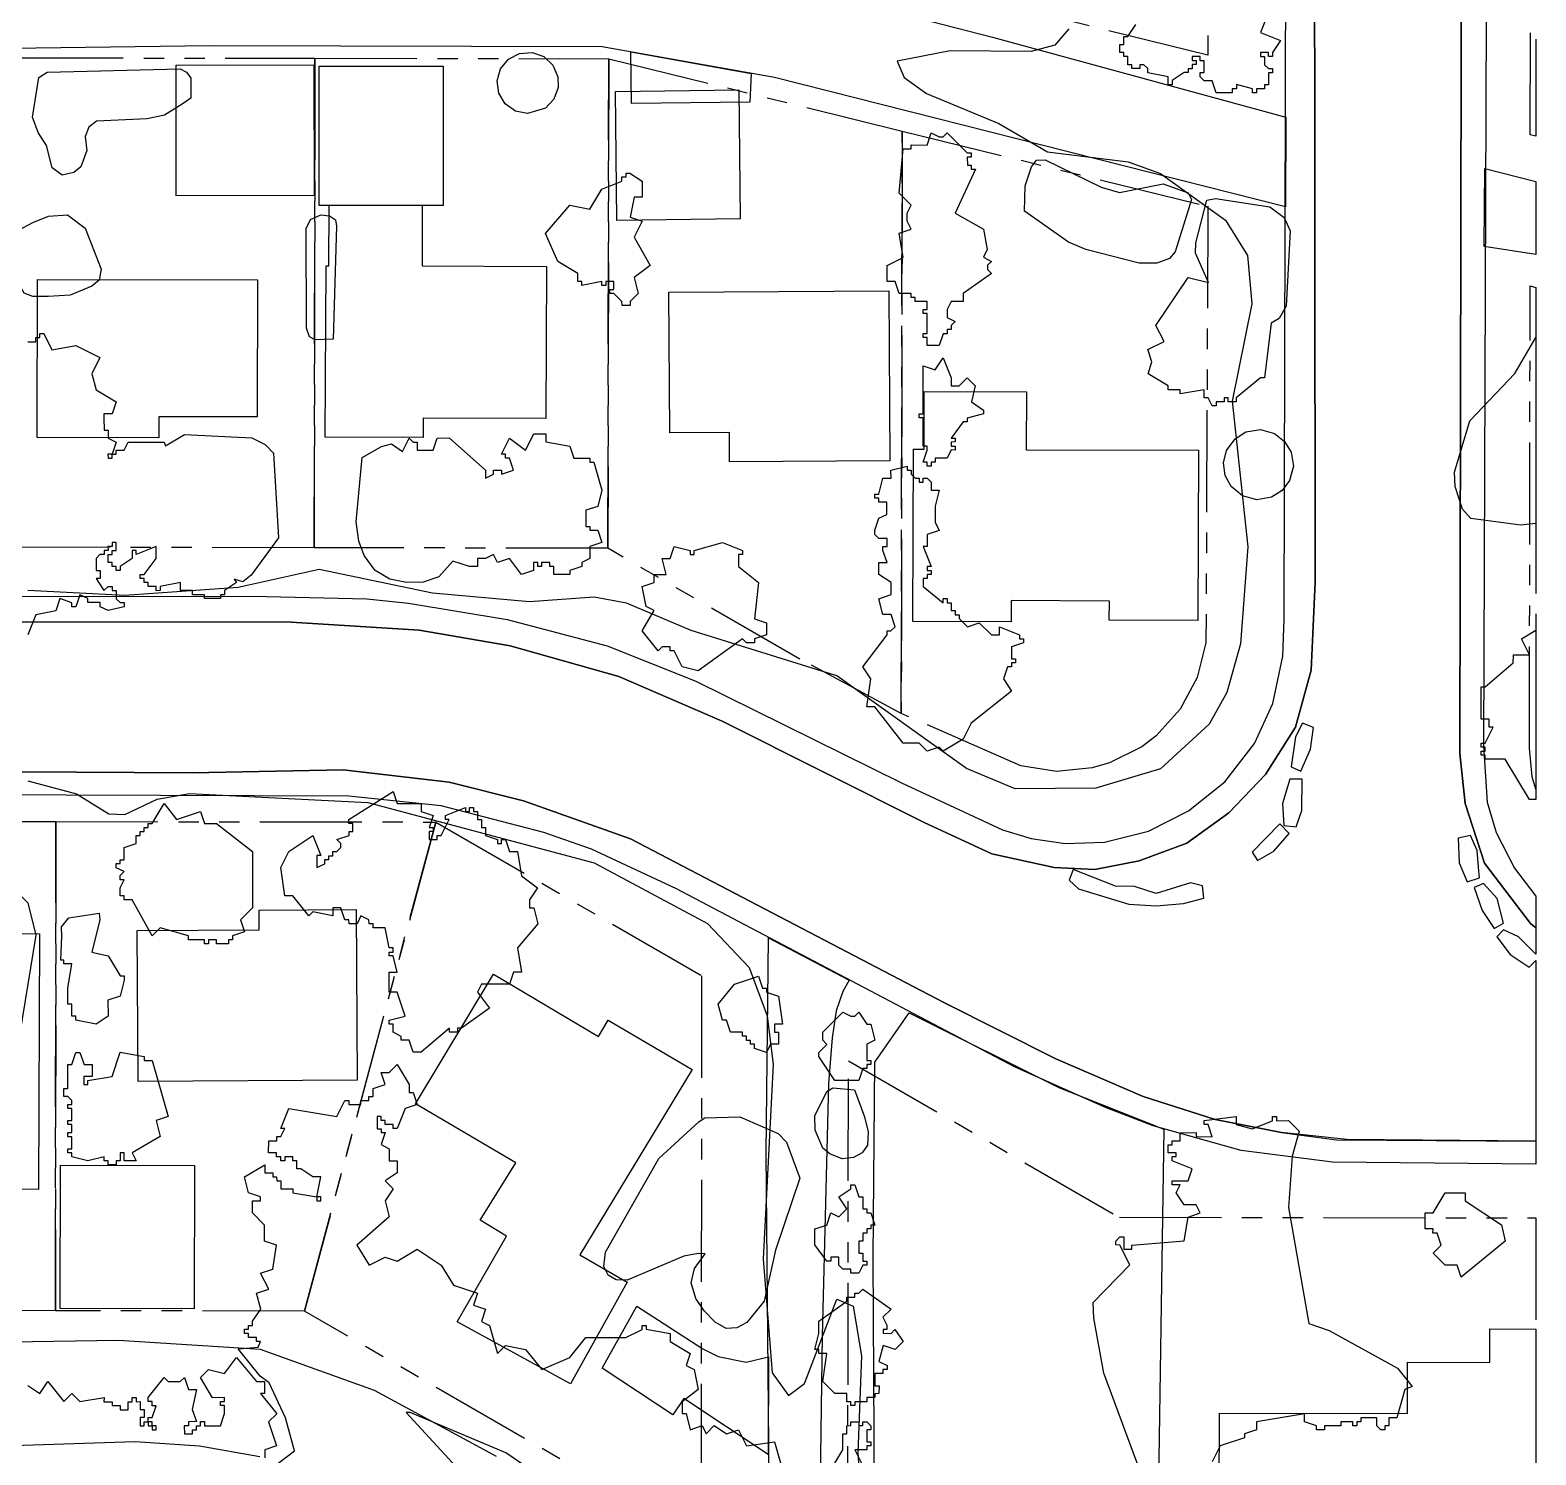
# Model space of a CAD drawing. Header units: metres. Extents: x -550 to 550, y -500 to 950.
# Drawn here: x 456.2 to 550, y -73.4 to 15.4 of the extents above; entities that cross this region are included whole.
import ezdxf

# ---------------------------------------------------------------- set-up
doc = ezdxf.new("R2010")
doc.units = ezdxf.units.M
doc.header["$LTSCALE"] = 2
doc.linetypes.add('PHANTOM', pattern=[6.35, 3.175, -0.635, 0.635, -0.635, 0.635, -0.635])
for name, color, linetype in [('SITE-BLDG-EXIST', 7, 'CONTINUOUS'), ('SITE-PARKING', 250, 'CONTINUOUS'), ('SITE-PROPERTY', 7, 'PHANTOM'), ('SITE-ROAD-CURB', 7, 'CONTINUOUS'), ('SITE-ROAD-GRAVEL', 32, 'CONTINUOUS'), ('SITE-ROAD-PAVED', 7, 'CONTINUOUS'), ('SITE-TREE-CANOPY', 94, 'CONTINUOUS'), ('TOPO-CONTOUR-MINOR', 9, 'CONTINUOUS')]:
    doc.layers.add(name, color=color, linetype=linetype)

msp = doc.modelspace()

# ---------------------------------------------------------------- linework, layer by layer
at = {"layer": 'SITE-BLDG-EXIST'}
for points in [[(465.349, 5.037), (465.331, 13.168), (473.919, 13.191), (473.938, 5.06)], [(474.871, 4.447), (474.246, 4.447), (474.249, 13.113), (481.96, 13.114), (481.964, 4.449)], [(492.784, 3.513), (492.696, 11.544), (500.365, 11.635), (500.453, 3.603)], [(474.871, 4.447), (480.665, 4.451), (480.646, 0.68), (488.406, 0.637), (488.359, -8.829), (480.712, -8.798), (480.71, -10.01), (474.621, -9.98), (474.677, 0.676), (474.852, 0.676)], [(470.388, -8.718), (464.265, -8.711), (464.263, -10.023), (456.685, -10.003), (456.712, -0.17), (470.406, -0.198)], [(509.768, -11.469), (499.796, -11.524), (499.784, -9.7), (496.083, -9.718), (496.023, -0.963), (509.704, -0.88)], [(528.949, -21.404), (523.436, -21.375), (523.445, -20.196), (517.328, -20.166), (517.319, -21.479), (511.217, -21.46), (511.258, -10.737), (511.911, -10.738), (511.922, -7.134), (518.292, -7.164), (518.273, -10.768), (528.99, -10.803)], [(462.912, -40.701), (470.504, -40.666), (470.498, -39.431), (476.552, -39.394), (476.609, -50.028), (462.964, -50.1)], [(446.199, -56.787), (446.23, -48.878), (442.803, -48.863), (442.834, -40.843), (456.83, -40.905), (456.768, -56.834)], [(490.48, -60.902), (493.42, -62.607), (489.901, -68.921), (482.841, -65.064), (485.916, -59.728), (484.267, -58.747), (486.498, -55.179), (480.238, -51.49), (485.1, -43.431), (491.641, -47.31), (492.239, -46.287), (497.467, -49.353)], [(466.458, -64.254), (458.122, -64.233), (458.14, -55.323), (466.476, -55.344)], [(546.472, -95.52), (546.37, -133.652), (527.689, -133.596), (527.819, -84.496), (530.572, -84.511), (530.583, -80.729), (530.267, -80.728), (530.294, -70.75), (542, -70.787), (542.011, -67.583), (547.124, -67.6), (547.126, -65.509), (550, -65.517), (550, -95.534)]]:
    msp.add_lwpolyline(points, close=True, dxfattribs=at)
at = {"layer": 'SITE-PARKING'}
for points in [[(501.059, 10.877), (493.692, 10.797), (493.64, 14.012), (501.146, 12.668)], [(526.519, -73.638), (526.538, -81.091), (526.355, -87.086), (521.306, -87.18), (521.218, -89.605), (518.676, -89.546), (518.714, -87.188), (508.876, -86.898), (508.731, -61.08), (508.838, -48.911), (510.976, -45.821), (520.29, -50.471), (526.832, -53.071)], [(502.206, -73.33), (496.951, -69.842), (496.268, -70.853), (491.854, -67.956), (494.022, -64.088), (498.127, -66.751), (499.082, -67.219), (500.823, -67.589), (502.221, -67.246)]]:
    msp.add_lwpolyline(points, close=True, dxfattribs=at)
at = {"layer": 'SITE-PROPERTY'}
for points in [[(511.364, 53.168), (529.65, 53.135), (529.582, 13.802), (511.307, 18.307)], [(549.653, 8.838), (549.683, 27.493), (550, 27.492), (550, 8.753)], [(473.932, -16.876), (455.652, -16.843), (455.696, 13.636), (473.983, 13.603)], [(492.219, -16.899), (473.932, -16.876), (473.983, 13.603), (492.27, 13.58)], [(510.486, -27.188), (504.177, -23.81), (492.219, -16.899), (492.27, 13.58), (510.545, 9.075)], [(510.545, 9.075), (529.57, 4.391), (529.46, -22.784), (528.917, -24.952), (527.861, -26.931), (526.356, -28.587), (525.463, -29.264), (523.461, -30.263), (522.379, -30.573), (520.152, -30.793), (517.933, -30.456), (510.486, -27.188)], [(549.767, -31.14), (549.6, -29.36), (549.642, -0.572), (550, -0.66), (550, -31.913)], [(457.82, -64.377), (439.539, -64.354), (439.57, -33.887), (457.857, -33.92)], [(473.326, -64.407), (457.82, -64.377), (457.857, -33.92), (481.509, -33.949)], [(498.014, -78.687), (473.326, -64.407), (481.509, -33.949), (498.057, -43.525)], [(549.469, -190.275), (539.071, -187.404), (528.504, -185.266), (517.803, -183.896), (507.038, -183.294), (507.194, -48.809), (524.072, -58.562), (550, -58.601), (550, -190.454)]]:
    msp.add_lwpolyline(points, close=True, dxfattribs=at)
at = {"layer": 'SITE-ROAD-CURB'}
for points in [[(547.014, 114.072), (546.856, 59.043), (546.944, 27.641), (546.728, -29.212), (546.977, -32.716), (547.529, -34.608), (548.671, -36.812), (550, -38.564), (550, -40.542), (549.657, -40.273), (546.796, -36.509), (545.607, -32.793), (545.267, -29.689), (545.564, 123.217)], [(536.196, 47.599), (536.248, -19.01), (536.003, -24.494), (535.037, -28.041), (533.158, -30.998), (530.88, -33.375), (528.265, -35.263), (525.307, -36.361), (522.547, -36.914), (520.011, -36.788), (516.129, -35.938), (511.911, -33.986), (499.341, -27.664), (492.904, -24.886), (486.13, -22.976), (480.464, -22.001), (472.507, -21.513), (303.781, -21.292)], [(300.264, -19.709), (470.957, -19.898), (477.214, -20.062), (479.806, -20.321), (485.949, -21.34), (492.183, -22.983), (497.686, -25.181), (510.495, -31.504), (516.784, -34.437), (518.574, -34.973), (520.687, -35.276), (523.146, -35.213), (525.885, -34.526), (528.38, -33.261), (530.629, -31.44), (532.472, -29.05), (533.613, -26.56), (534.248, -23.624), (534.335, -21.322), (534.492, 43.83)], [(430.255, -30.683), (466.344, -30.883), (475.741, -30.694), (482.341, -31.47), (486.968, -32.621), (493.622, -34.988), (513.133, -45.189), (520.109, -48.691), (525.542, -51.044), (530.028, -52.463), (534.163, -53.291), (537.59, -53.74), (550, -53.813), (550, -55.257), (537.342, -55.13), (531.655, -54.4), (526.179, -52.87), (523.196, -51.72), (517.531, -49.188), (496.491, -38.117), (491.192, -35.641), (488.222, -34.592), (481.834, -32.949), (476.083, -32.33), (399.697, -32.069)]]:
    msp.add_lwpolyline(points, dxfattribs=at)
at = {"layer": 'SITE-ROAD-GRAVEL'}
for points in [[(429.327, 19.942), (463.78, 20.2), (478.226, 20.461), (487.875, 20.193), (495.915, 19.471), (505.407, 17.702), (516.177, 14.93), (534.437, 9.947), (534.416, 4.352), (502.585, 12.411), (491.871, 14.326), (467.439, 14.389), (438.021, 13.992)], [(502.33, -81.84), (502.068, -54.553), (502.225, -41.161), (507.243, -43.803), (506.856, -44.492), (506.44, -45.715), (506.178, -47.383), (505.964, -50.231), (505.565, -65.948), (504.78, -122.467)], [(449.671, -66.391), (461.743, -66.217), (470.57, -66.762), (477.674, -69.329), (485.26, -73.443)], [(470.541, -73.469), (466.784, -72.82), (462.789, -72.548), (445.645, -73.105)]]:
    msp.add_lwpolyline(points, dxfattribs=at)
msp.add_lwpolyline([(546.773, 1.878), (546.814, 6.751), (550, 5.929), (550, 1.386)], close=True, dxfattribs=at)
at = {"layer": 'SITE-ROAD-PAVED'}
for points in [[(545.564, 123.217), (545.267, -29.689), (545.607, -32.793), (546.796, -36.509), (549.657, -40.273), (550, -40.542), (550, -42.185), (548.919, -41.106), (547.992, -40.671), (547.563, -41.093), (548.398, -42.207), (549.577, -42.987), (550, -42.574), (550, -53.813), (538.229, -53.718), (534.163, -53.291), (530.028, -52.463), (525.542, -51.044), (520.109, -48.691), (513.133, -45.189), (493.622, -34.988), (486.968, -32.621), (482.341, -31.47), (475.741, -30.694), (466.344, -30.883), (430.255, -30.683)], [(303.781, -21.292), (472.507, -21.513), (480.464, -22.001), (486.13, -22.976), (492.904, -24.886), (499.341, -27.664), (511.911, -33.986), (516.129, -35.938), (520.011, -36.788), (522.547, -36.914), (525.307, -36.361), (528.265, -35.263), (530.88, -33.375), (533.158, -30.998), (535.037, -28.041), (536.003, -24.494), (536.248, -19.01), (536.196, 47.599)]]:
    msp.add_lwpolyline(points, dxfattribs=at)
for points in [[(536.153, -28.065), (535.472, -27.797), (535.043, -28.642), (534.767, -30.51), (535.356, -30.778), (535.969, -29.422)], [(535.064, -34.248), (535.417, -33.236), (535.44, -31.279), (534.675, -31.278), (534.23, -32.801), (534.306, -34.158)], [(534.635, -34.67), (534.053, -34.069), (532.33, -35.836), (532.667, -36.348), (533.693, -35.77)], [(546.417, -36.754), (546.341, -35.73), (545.928, -34.795), (545.162, -34.95), (545.23, -36.485), (545.728, -37.676), (546.493, -37.432)], [(526.357, -39.165), (528.057, -39.012), (529.328, -38.691), (529.252, -37.923), (528.494, -37.744), (526.365, -38.409), (525.01, -37.962), (523.823, -37.95), (521.198, -36.901), (520.938, -37.579), (521.527, -38.103), (524.658, -39.063)], [(546.645, -39.468), (547.395, -40.581), (547.993, -40.248), (547.587, -38.713), (546.746, -37.777), (546.148, -38.021)]]:
    msp.add_lwpolyline(points, close=True, dxfattribs=at)
at = {"layer": 'SITE-TREE-CANOPY'}
for points in [[(533.349, 16.456), (532.849, 15.21), (534.098, 14.708), (533.599, 13.964), (533.598, 13.708), (533.346, 13.708), (533.346, 13.964), (532.847, 13.965), (532.847, 13.709), (533.1, 13.708), (533.099, 13.208), (533.345, 12.963), (533.598, 12.963), (533.597, 12.707), (533.344, 12.707), (533.351, 11.962), (533.098, 11.962), (533.097, 11.706), (532.599, 11.707), (532.599, 11.462), (532.346, 11.462), (532.346, 11.707), (531.349, 11.964), (531.349, 11.708), (531.096, 11.709), (531.096, 11.464), (530.098, 11.465), (529.847, 12.211), (529.348, 12.211), (529.095, 12.456), (529.096, 12.712), (529.349, 12.712), (529.349, 13.457), (529.097, 13.457), (529.097, 13.713), (528.598, 13.714), (528.598, 13.458), (528.851, 13.458), (528.851, 13.213), (528.598, 13.213), (528.597, 12.957), (528.345, 12.958), (528.344, 12.713), (528.099, 12.713), (527.347, 12.214), (527.346, 11.958), (527.1, 11.958), (527.101, 12.459), (525.844, 12.705), (525.845, 12.961), (525.599, 13.206), (525.346, 13.206), (525.346, 12.961), (524.847, 12.962), (524.848, 13.207), (524.595, 13.207), (524.595, 13.708), (524.35, 13.708), (524.35, 13.964), (524.097, 13.964), (524.098, 14.465), (524.351, 14.464), (524.351, 14.965), (524.597, 14.965), (525.097, 15.709)], [(456.096, -4.04), (456.594, -4.041), (456.595, -3.785), (456.848, -3.785), (456.848, -3.54), (457.101, -3.541), (457.598, -4.542), (459.094, -4.288), (460.596, -5.035), (460.096, -6.036), (460.348, -7.037), (461.597, -7.784), (461.35, -8.54), (460.845, -8.54), (460.844, -8.784), (460.85, -9.541), (461.096, -9.541), (461.096, -10.042), (461.601, -10.287), (461.347, -11.043), (461.6, -11.043), (461.6, -10.788), (462.099, -10.788), (462.345, -10.288), (464.6, -10.291), (464.677, -10.524), (465.85, -9.814), (470.057, -10.03), (470.885, -10.432), (471.39, -10.989), (471.706, -16.262), (470.018, -18.585), (469.498, -18.984), (468.95, -18.817), (469.098, -19.04), (468.345, -19.539), (468.345, -19.795), (468.099, -19.795), (468.099, -20.039), (467.095, -20.038), (467.095, -19.793), (466.351, -19.793), (466.351, -19.537), (465.6, -19.536), (465.6, -19.035), (464.35, -19.29), (464.35, -19.534), (464.097, -19.545), (464.097, -19.289), (463.598, -19.289), (463.599, -19.044), (463.346, -19.044), (463.346, -18.788), (463.1, -18.787), (463.101, -18.543), (463.347, -18.543), (464.099, -17.543), (464.1, -16.786), (462.849, -17.285), (462.85, -17.041), (462.597, -17.04), (462.596, -17.541), (461.844, -18.041), (461.851, -18.285), (461.598, -18.285), (461.599, -18.04), (461.346, -18.04), (461.346, -17.795), (461.1, -17.795), (461.101, -17.294), (461.347, -17.295), (461.347, -17.039), (461.6, -17.039), (461.6, -16.539), (461.348, -16.538), (461.347, -16.794), (461.094, -16.794), (461.101, -17.039), (460.848, -17.038), (460.848, -17.294), (460.595, -17.294), (460.349, -17.538), (460.348, -18.295), (460.601, -18.295), (460.6, -18.784), (460.348, -18.795), (460.845, -19.541), (461.098, -19.286), (461.351, -19.286), (461.351, -19.542), (461.597, -19.542), (461.596, -20.043), (461.849, -20.288), (462.094, -20.288), (462.101, -20.544), (461.097, -20.787), (460.598, -20.542), (460.599, -20.286), (459.847, -20.285), (459.847, -20.04), (459.349, -19.795), (459.095, -20.54), (458.85, -20.54), (458.85, -20.295), (458.099, -20.038), (457.845, -20.794), (456.595, -21.038), (456.095, -22.294)], [(470.638, -74.671), (472.704, -73.105), (472.145, -71.046), (471.136, -68.876), (470.561, -68.453), (469.193, -66.76), (470.451, -66.651), (470.599, -66.295), (470.346, -66.294), (470.346, -66.039), (469.847, -66.038), (469.848, -65.793), (469.595, -65.793), (469.595, -65.537), (469.848, -65.537), (469.848, -65.293), (470.101, -65.293), (470.095, -65.037), (470.601, -64.292), (470.349, -63.291), (471.101, -63.036), (470.597, -62.034), (471.349, -61.791), (471.596, -60.289), (470.845, -60.044), (470.846, -59.042), (470.096, -58.285), (470.097, -57.54), (470.595, -57.54), (470.596, -57.285), (469.844, -57.039), (469.6, -56.037), (470.851, -55.294), (470.85, -55.794), (471.349, -55.795), (471.349, -56.04), (471.594, -56.04), (471.601, -56.285), (471.847, -56.285), (471.846, -56.786), (472.598, -56.786), (472.597, -57.042), (474.1, -57.289), (474.347, -56.043), (473.849, -56.043), (473.098, -55.541), (472.845, -55.541), (472.846, -55.04), (472.6, -55.04), (472.6, -54.795), (472.095, -54.795), (472.101, -55.039), (471.848, -55.039), (471.849, -54.794), (471.596, -54.794), (471.596, -54.538), (471.098, -54.538), (471.099, -53.792), (471.597, -53.793), (471.597, -53.537), (471.85, -53.537), (472.097, -53.037), (471.851, -53.037), (472.351, -51.792), (475.349, -52.285), (475.849, -51.295), (476.095, -51.285), (476.094, -51.54), (476.846, -51.541), (476.846, -51.285), (477.345, -51.286), (477.345, -51.041), (477.598, -51.042), (477.599, -50.541), (478.35, -50.286), (478.098, -49.541), (478.597, -49.541), (479.096, -49.041), (479.846, -50.288), (479.845, -50.789), (480.098, -50.789), (480.35, -51.534), (479.598, -51.789), (479.098, -53.035), (478.846, -53.034), (478.846, -52.79), (478.347, -52.789), (478.347, -52.544), (478.095, -52.544), (478.095, -52.288), (477.849, -52.288), (477.848, -53.044), (478.101, -53.045), (478.101, -53.289), (478.347, -53.29), (478.1, -54.035), (478.598, -54.291), (478.597, -55.036), (479.096, -55.037), (479.095, -55.793), (478.35, -56.293), (478.848, -56.794), (478.348, -57.539), (478.6, -58.54), (476.596, -60.295), (477.346, -61.542), (478.351, -61.043), (479.095, -61.288), (480.346, -60.545), (481.848, -61.536), (482.598, -62.794), (484.1, -63.286), (483.846, -64.042), (484.597, -64.287), (484.351, -65.043), (484.849, -65.289), (485.345, -67.036), (485.845, -66.536), (487.094, -66.793), (488.097, -68.04), (489.847, -67.286), (490.846, -66.041), (493.346, -66.044), (494.35, -65.545), (494.351, -65.289), (494.597, -65.29), (494.596, -65.534), (496.099, -65.792), (496.098, -66.293), (497.347, -67.039), (497.101, -67.784), (497.599, -68.041), (497.85, -69.287), (496.845, -70.042), (496.851, -70.787), (497.097, -70.788), (497.349, -71.789), (498.1, -71.534), (498.346, -72.035), (498.845, -71.535), (499.596, -72.037), (500.347, -71.793), (500.845, -72.795), (502.601, -72.541), (503.097, -74.288)], [(525.842, -75.662), (523.098, -68.261), (522.477, -64.845), (522.444, -63.866), (524.708, -61.511), (524.098, -60.287), (523.845, -60.286), (523.846, -60.041), (524.099, -59.786), (524.345, -59.786), (524.351, -60.543), (524.849, -60.543), (524.85, -60.287), (528.094, -60.036), (528.349, -58.545), (529.101, -58.29), (528.849, -57.789), (528.097, -57.789), (527.599, -57.043), (527.846, -56.542), (527.347, -56.542), (527.348, -56.286), (528.345, -56.287), (528.599, -55.542), (527.349, -55.04), (527.349, -54.784), (527.595, -54.785), (527.595, -54.54), (527.097, -54.539), (527.097, -54.039), (527.35, -54.039), (527.351, -53.794), (527.849, -53.795), (527.85, -53.294), (528.847, -53.284), (528.847, -53.54), (529.851, -53.541), (529.599, -52.785), (529.346, -52.784), (529.347, -52.54), (531.348, -52.286), (531.348, -52.787), (532.345, -53.044), (533.595, -52.545), (533.596, -52.289), (533.848, -52.289), (533.848, -52.545), (534.6, -52.535), (535.252, -53.192), (534.829, -54.76), (534.607, -57.941), (535.855, -65.173), (537.133, -65.608), (541.379, -67.961), (542.29, -69.107), (541.848, -69.285), (541.347, -71.042), (540.848, -71.041), (540.848, -71.542), (540.595, -71.541), (540.595, -71.786), (540.349, -71.786), (540.096, -71.541), (540.097, -71.04), (539.1, -71.039), (539.099, -71.295), (538.847, -71.295), (538.846, -71.539), (538.601, -71.539), (538.601, -71.294), (537.849, -71.293), (537.849, -71.538), (536.845, -71.537), (536.845, -71.793), (536.346, -71.792), (536.346, -71.536), (535.595, -71.291), (535.596, -70.79), (532.596, -71.287), (532.596, -71.788), (531.851, -72.043), (531.851, -72.287), (530.347, -72.786), (529.847, -73.787)], [(456.1, -69.036), (456.851, -69.537), (457.351, -68.792), (458.346, -70.04), (458.846, -69.54), (459.351, -70.041), (460.847, -69.787), (460.846, -70.043), (461.345, -70.043), (461.345, -70.288), (461.85, -70.289), (461.85, -70.544), (462.349, -70.545), (462.349, -70.044), (462.595, -70.045), (462.595, -69.789), (462.848, -69.789), (462.848, -70.045), (463.101, -70.034), (463.1, -70.535), (463.346, -70.535), (463.345, -71.036), (463.1, -71.035), (463.099, -71.536), (463.345, -71.536), (463.345, -71.292), (463.598, -71.292), (463.598, -71.036), (463.851, -71.036), (464.098, -70.291), (463.845, -70.291), (463.845, -70.035), (463.599, -70.035), (463.6, -69.79), (464.598, -68.534), (464.851, -68.791), (465.595, -68.791), (465.848, -68.536), (466.1, -69.293), (466.599, -69.293), (466.345, -70.539), (466.597, -71.284), (466.098, -71.295), (466.098, -71.54), (465.845, -71.539), (465.851, -72.04), (466.35, -72.04), (466.35, -71.785), (466.596, -71.785), (466.596, -71.54), (466.849, -71.541), (466.849, -71.285), (467.095, -71.285), (467.095, -71.541), (468.099, -71.542), (468.346, -70.786), (468.346, -70.285), (468.101, -70.285), (468.101, -70.04), (468.347, -70.041), (468.347, -69.785), (467.596, -69.795), (466.846, -68.537), (467.345, -68.037), (468.349, -68.294), (469.095, -67.294), (470.35, -68.786), (470.848, -68.787), (470.847, -69.543), (470.595, -69.543), (471.597, -70.79), (471.098, -71.29), (471.595, -72.792), (470.85, -73.036), (470.85, -73.537)], [(488.889, -75.294), (485.858, -73.232), (479.919, -70.711), (479.66, -70.722), (485.432, -76.992)], [(506.096, -74.292), (506.849, -73.036), (506.85, -72.034), (507.096, -72.035), (507.096, -71.545), (507.349, -71.534), (507.35, -71.29), (507.848, -71.29), (507.848, -71.535), (508.101, -71.535), (508.101, -71.291), (508.347, -71.291), (508.599, -71.536), (508.599, -71.792), (508.346, -71.791), (508.345, -72.537), (508.598, -72.537), (508.598, -72.793), (508.345, -72.793), (508.345, -73.037), (507.6, -73.036), (508.098, -74.038)]]:
    msp.add_lwpolyline(points, dxfattribs=at)
for points in [[(489.129, 11.793), (488.861, 11.059), (488.327, 10.493), (487.224, 10.16), (486.458, 10.317), (485.827, 10.774), (485.427, 11.442), (485.33, 12.209), (485.542, 12.954), (486.034, 13.554), (486.723, 13.91), (487.502, 13.964), (488.232, 13.707), (488.8, 13.173), (489.109, 12.461)], [(465.721, 10.754), (464.618, 10.066), (463.543, 9.833), (460.383, 9.681), (459.905, 9.315), (459.679, 8.726), (459.783, 7.858), (459.41, 6.857), (458.96, 6.491), (458.244, 6.336), (457.619, 6.782), (457.256, 8.184), (456.744, 8.985), (456.401, 9.931), (456.79, 12.411), (457.317, 12.733), (465.583, 12.957), (465.976, 12.745), (466.243, 12.366), (466.255, 11.131)], [(514.595, 7.713), (514.848, 7.713), (514.847, 7.457), (514.595, 7.457), (514.601, 6.957), (514.847, 6.956), (514.847, 6.712), (515.099, 6.711), (513.846, 3.965), (515.6, 2.962), (515.845, 1.705), (515.598, 1.216), (516.097, 0.959), (515.851, 0.715), (515.85, 0.459), (516.096, 0.214), (514.346, -1.041), (514.345, -1.542), (513.601, -1.541), (513.347, -2.041), (513.346, -2.542), (513.845, -2.787), (513.599, -3.042), (513.598, -3.287), (513.346, -3.287), (513.345, -3.543), (513.099, -3.542), (512.846, -4.287), (512.094, -4.286), (512.095, -3.786), (511.849, -3.786), (511.849, -3.541), (512.095, -3.541), (512.097, -2.295), (511.851, -2.295), (511.844, -2.039), (512.097, -2.039), (512.098, -1.539), (511.346, -1.538), (511.347, -1.293), (511.101, -1.293), (511.101, -1.037), (510.35, -1.036), (510.098, -0.291), (509.599, -0.29), (509.6, 0.711), (510.598, 1.211), (510.347, 2.713), (511.099, 2.956), (510.847, 3.457), (510.847, 3.958), (511.101, 4.458), (510.35, 5.215), (510.599, 7.963), (511.098, 7.962), (511.098, 8.207), (512.095, 8.205), (512.349, 8.962), (512.848, 8.705), (513.1, 8.705), (513.346, 8.96)], [(518.202, 5.673), (518.59, 6.84), (518.899, 7.252), (519.447, 7.284), (522.942, 5.578), (524.073, 5.254), (526.784, 5.785), (528.356, 5.238), (528.552, 4.804), (527.537, 1.557), (527.186, 1.135), (526.392, 0.858), (525.296, 0.859), (521.982, 1.697), (520.895, 2.166), (518.151, 4.093)], [(493.599, 3.712), (494.35, 3.455), (493.851, 2.466), (494.846, 0.707), (493.848, -0.037), (494.099, -1.039), (493.6, -1.539), (493.6, -1.794), (493.101, -1.794), (493.094, -1.538), (492.596, -1.037), (492.351, -1.036), (492.351, -0.792), (492.597, -0.792), (492.597, -0.291), (492.099, -0.291), (492.098, -0.536), (491.846, -0.535), (491.846, -0.291), (490.595, -0.545), (490.596, -0.289), (490.35, -0.289), (490.351, 0.212), (489.094, 0.959), (488.345, 2.706), (489.85, 4.462), (491.1, 4.215), (491.846, 5.46), (493.096, 5.959), (493.097, 6.215), (493.35, 6.215), (493.35, 6.46), (493.596, 6.459), (494.347, 5.958), (494.345, 4.957), (493.847, 4.957)], [(528.801, 1.478), (528.837, 2.123), (529.507, 4.769), (530.062, 4.88), (533.426, 4.364), (534.317, 3.696), (534.695, 2.872), (534.443, -1.833), (534.007, -2.6), (533.522, -2.889), (533.097, -6.292), (532.851, -6.292), (531.347, -7.536), (531.346, -7.792), (530.848, -7.791), (530.848, -7.535), (530.595, -7.535), (530.595, -7.791), (530.096, -7.79), (530.096, -8.035), (529.85, -8.034), (529.598, -7.545), (529.345, -7.544), (529.346, -7.044), (527.85, -7.287), (527.85, -7.042), (527.098, -7.041), (527.099, -6.785), (525.85, -6.038), (526.096, -5.293), (525.844, -4.537), (526.849, -4.037), (526.345, -3.036), (528.35, -0.035), (529.607, -0.359)], [(457.363, -1.227), (456.422, -1.226), (455.868, -1.014), (455.104, 0.333), (454.923, 1.212), (455.05, 2.224), (455.529, 2.902), (456.407, 3.39), (457.384, 3.767), (458.564, 3.866), (459.672, 3.03), (460.666, 0.471), (460.553, -0.219), (460.096, -0.574), (458.747, -1.14)], [(473.997, -3.917), (473.639, -3.728), (473.457, -3.194), (473.443, 3.002), (473.704, 3.569), (474.35, 3.858), (474.891, 3.801), (475.263, 3.545), (475.319, 3.156), (475.113, -3.874)], [(549.069, -15.466), (545.945, -15.04), (545.433, -14.461), (544.978, -13.047), (544.937, -12.157), (545.896, -8.977), (548.694, -6.022), (550, -3.773), (550, -15.364)], [(513.595, -6.291), (513.601, -6.791), (514.1, -6.792), (514.599, -6.292), (515.097, -6.793), (514.85, -7.794), (515.601, -8.295), (515.6, -8.54), (514.596, -8.795), (514.596, -9.039), (514.35, -9.039), (513.597, -10.039), (513.85, -10.04), (513.85, -10.284), (513.597, -10.295), (513.597, -10.54), (513.849, -10.54), (513.849, -10.785), (513.596, -10.784), (513.35, -11.285), (512.598, -11.295), (512.598, -11.54), (512.345, -11.539), (512.345, -11.795), (512.099, -11.795), (512.1, -11.539), (511.847, -11.539), (512.1, -10.794), (512.101, -10.538), (511.848, -10.538), (511.85, -8.791), (511.597, -8.791), (511.598, -8.535), (511.85, -8.535), (511.847, -5.543), (512.598, -5.789), (513.098, -5.044)], [(479.846, -10.042), (480.099, -10.288), (480.345, -10.288), (480.351, -10.788), (481.348, -10.79), (481.595, -10.045), (482.346, -10.034), (484.598, -12.039), (484.598, -12.54), (485.096, -12.285), (485.097, -12.04), (485.595, -12.041), (485.595, -12.285), (486.347, -12.042), (486.095, -11.285), (485.849, -11.285), (485.849, -11.04), (485.597, -11.04), (486.096, -10.039), (487.1, -10.786), (487.6, -9.785), (488.351, -9.786), (488.35, -10.286), (489.846, -10.544), (490.098, -11.29), (491.095, -11.291), (491.095, -11.536), (491.348, -11.536), (491.851, -13.294), (491.597, -14.295), (490.845, -14.539), (490.851, -15.54), (491.097, -15.54), (491.097, -15.785), (491.595, -15.786), (491.847, -16.542), (491.095, -16.786), (491.094, -17.542), (490.595, -17.787), (490.595, -18.042), (489.85, -18.286), (489.85, -18.542), (488.846, -18.541), (488.847, -18.04), (488.601, -18.04), (488.601, -17.795), (488.095, -17.795), (488.095, -18.039), (487.849, -18.039), (487.85, -17.794), (487.597, -17.794), (487.596, -18.295), (486.844, -18.538), (486.094, -17.536), (485.35, -17.791), (485.097, -17.29), (484.598, -17.535), (484.1, -17.545), (484.099, -18.034), (483.601, -18.045), (482.562, -17.699), (481.704, -18.688), (480.72, -19.009), (479.681, -19.03), (478.642, -18.818), (477.722, -18.283), (477.042, -17.358), (476.706, -16.457), (476.539, -15.255), (476.93, -11.251), (478.118, -10.574), (478.75, -10.397), (479.424, -10.887)], [(534.902, -11.789), (534.669, -12.679), (534.198, -13.301), (533.53, -13.723), (532.624, -13.878), (531.739, -13.643), (531.024, -13.064), (530.652, -12.374), (530.548, -11.584), (530.732, -10.816), (531.266, -10.083), (531.941, -9.661), (532.847, -9.518), (533.732, -9.763), (534.349, -10.254), (534.762, -10.921)], [(461.094, -11.043), (461.101, -11.288), (461.347, -11.288), (461.347, -11.043)], [(510.849, -12.038), (511.095, -12.038), (511.094, -12.294), (511.347, -12.539), (511.6, -12.54), (511.599, -12.784), (511.845, -12.785), (511.845, -12.54), (512.098, -12.54), (512.351, -12.785), (512.35, -13.286), (512.849, -13.286), (512.595, -14.287), (512.601, -15.288), (512.846, -15.789), (512.101, -16.044), (512.1, -16.789), (511.847, -16.789), (512.344, -18.036), (512.099, -18.035), (512.098, -18.291), (512.351, -18.291), (512.351, -18.536), (512.098, -18.536), (512.098, -18.792), (511.845, -18.791), (511.844, -19.292), (513.1, -20.295), (513.1, -20.039), (513.346, -20.039), (513.346, -20.295), (513.599, -20.295), (513.598, -20.785), (513.851, -20.785), (513.851, -21.041), (514.096, -21.041), (514.096, -21.286), (514.601, -21.787), (515.346, -21.543), (516.096, -22.289), (516.595, -22.29), (516.596, -21.789), (517.845, -22.292), (517.845, -22.536), (518.098, -22.537), (518.097, -22.792), (517.346, -23.036), (517.345, -23.793), (517.597, -23.793), (517.597, -24.038), (517.344, -24.037), (517.351, -24.293), (517.098, -24.293), (516.844, -25.038), (517.349, -25.795), (514.847, -27.794), (514.347, -28.795), (513.096, -29.538), (512.85, -29.293), (512.099, -29.537), (511.601, -29.036), (510.596, -29.035), (508.851, -26.786), (508.345, -26.785), (508.6, -25.039), (508.095, -24.293), (509.6, -22.293), (509.601, -22.037), (509.847, -22.037), (510.1, -21.793), (509.848, -21.036), (509.349, -21.035), (509.098, -20.045), (509.849, -19.79), (509.85, -19.045), (509.099, -18.543), (509.1, -17.787), (509.599, -17.788), (509.347, -17.042), (509.347, -16.786), (509.6, -16.786), (509.601, -16.286), (509.095, -16.285), (508.85, -16.04), (508.85, -15.784), (509.097, -15.039), (509.595, -14.795), (509.596, -14.039), (509.098, -14.038), (509.098, -13.794), (508.845, -13.793), (508.846, -13.537), (509.098, -13.538), (509.345, -12.537), (509.851, -12.537), (509.845, -12.037), (510.849, -11.793)], [(500.35, -17.787), (500.35, -18.043), (501.599, -19.035), (501.35, -21.293), (502.101, -21.538), (502.1, -22.295), (501.348, -22.538), (501.348, -22.794), (500.85, -22.794), (500.597, -22.537), (497.849, -24.536), (496.845, -24.29), (496.347, -23.289), (496.095, -23.288), (496.095, -23.044), (495.596, -23.043), (495.35, -23.287), (494.347, -22.04), (495.1, -20.784), (494.595, -20.539), (494.351, -19.293), (495.095, -19.038), (495.096, -18.537), (495.848, -18.538), (495.596, -17.537), (496.095, -17.537), (496.348, -16.792), (497.345, -17.038), (497.345, -17.294), (497.598, -17.295), (497.598, -17.039), (499.347, -16.54), (500.597, -17.042), (500.596, -17.287), (500.351, -17.287)], [(549.596, -32.542), (548.096, -30.037), (546.846, -30.035), (546.847, -29.791), (546.601, -29.79), (546.601, -29.535), (546.847, -29.535), (546.847, -29.29), (546.594, -29.29), (546.595, -29.045), (546.848, -29.034), (547.347, -28.045), (547.095, -28.045), (547.095, -27.544), (546.597, -27.543), (546.599, -25.541), (546.845, -25.541), (548.595, -24.042), (548.596, -23.541), (549.6, -23.543), (549.096, -22.541), (550, -21.995), (550, -32.542)], [(465.35, -33.785), (466.847, -33.286), (467.099, -34.043), (467.85, -34.044), (470.095, -35.793), (470.098, -39.286), (469.346, -40.041), (469.598, -40.787), (468.846, -41.042), (468.846, -41.287), (468.6, -41.286), (468.599, -41.542), (467.848, -41.541), (467.848, -41.285), (467.35, -41.285), (467.349, -41.541), (467.097, -41.54), (467.097, -41.284), (466.1, -41.294), (466.1, -41.038), (464.345, -40.536), (463.846, -41.036), (462.598, -38.787), (462.1, -38.787), (462.1, -38.542), (461.847, -38.542), (461.848, -38.041), (462.094, -37.541), (461.848, -37.54), (461.849, -37.285), (462.095, -37.04), (461.597, -36.795), (461.597, -36.539), (461.85, -36.539), (461.85, -36.295), (462.096, -36.295), (462.097, -35.538), (462.848, -35.295), (462.849, -34.794), (463.095, -34.794), (463.095, -34.539), (463.348, -34.539), (463.348, -34.294), (463.601, -34.294), (463.594, -34.039), (463.847, -34.039), (464.6, -32.794)], [(479.095, -32.789), (480.598, -32.791), (480.597, -33.292), (481.348, -33.538), (481.095, -34.294), (481.347, -34.294), (481.347, -34.539), (481.094, -34.538), (481.101, -35.039), (481.599, -35.04), (481.6, -34.795), (481.845, -34.795), (482.345, -33.795), (482.1, -33.794), (482.1, -33.538), (483.35, -33.039), (483.35, -33.295), (483.596, -33.284), (483.596, -33.04), (483.849, -33.04), (483.849, -33.285), (484.095, -33.285), (484.101, -33.786), (484.347, -33.786), (484.346, -34.286), (484.599, -34.287), (484.598, -34.787), (485.349, -35.044), (485.349, -35.289), (485.595, -35.289), (485.595, -35.044), (485.848, -35.045), (486.1, -35.79), (486.599, -35.791), (486.85, -37.293), (487.846, -38.039), (487.346, -38.795), (487.346, -39.285), (487.599, -39.285), (487.85, -40.286), (486.598, -41.787), (486.849, -43.289), (486.351, -43.288), (486.097, -44.044), (484.348, -44.042), (484.095, -44.542), (484.845, -45.544), (483.095, -46.788), (482.849, -46.788), (482.849, -47.044), (482.35, -47.043), (482.35, -46.787), (480.6, -48.287), (480.094, -48.286), (479.849, -47.54), (479.351, -47.54), (479.351, -47.295), (478.846, -47.039), (478.846, -46.538), (478.601, -46.538), (478.601, -46.293), (479.598, -46.038), (479.095, -44.536), (478.596, -44.535), (478.598, -43.29), (479.096, -43.29), (478.845, -42.289), (478.599, -42.289), (478.599, -42.044), (478.845, -42.044), (478.845, -41.788), (478.599, -41.788), (478.348, -40.542), (477.597, -40.541), (477.597, -40.285), (477.351, -40.285), (477.345, -40.04), (476.846, -39.795), (476.6, -40.295), (476.101, -40.294), (476.094, -40.038), (475.849, -40.038), (475.597, -39.293), (475.098, -39.292), (475.098, -39.793), (473.848, -39.535), (473.595, -39.791), (472.599, -38.544), (472.1, -38.543), (471.85, -36.785), (472.35, -35.785), (473.847, -34.785), (474.351, -36.043), (474.098, -36.043), (474.097, -36.788), (474.596, -36.544), (474.596, -36.288), (474.849, -36.288), (474.849, -36.044), (475.095, -36.044), (475.095, -35.788), (475.348, -35.788), (475.594, -35.544), (475.595, -35.288), (475.349, -35.043), (476.101, -34.788), (476.101, -34.543), (476.347, -34.544), (476.348, -34.043), (476.095, -34.043), (476.095, -33.787), (478.85, -32.044)], [(458.213, -41.084), (458.2, -40.473), (458.664, -39.906), (460.554, -39.619), (460.595, -40.042), (460.094, -42.043), (461.098, -42.289), (461.848, -43.536), (462.101, -43.536), (462.101, -43.792), (461.847, -44.793), (461.095, -45.037), (461.101, -46.038), (460.349, -46.538), (459.099, -46.291), (459.099, -46.036), (458.846, -46.035), (458.847, -45.29), (458.594, -45.29), (458.596, -44.288), (458.85, -42.787), (458.345, -42.786), (458.345, -42.542), (458.162, -42.542)], [(501.849, -44.286), (502.094, -44.286), (502.101, -44.542), (502.845, -44.788), (503.096, -46.534), (502.597, -46.545), (502.597, -47.034), (502.85, -47.035), (502.849, -47.791), (502.35, -47.79), (502.097, -48.291), (501.345, -48.045), (501.346, -47.789), (501.1, -47.789), (501.1, -47.544), (500.847, -47.544), (500.848, -47.288), (500.595, -47.288), (500.595, -47.043), (499.851, -47.042), (499.599, -46.285), (499.346, -46.285), (499.094, -45.295), (500.1, -44.039), (501.597, -43.54)], [(508.349, -46.541), (508.595, -46.541), (508.846, -47.542), (508.347, -47.787), (508.346, -48.788), (508.599, -48.788), (508.599, -49.044), (508.346, -49.044), (508.346, -49.288), (508.1, -49.288), (507.846, -50.044), (506.35, -50.042), (505.348, -48.539), (505.348, -48.295), (505.847, -47.795), (505.595, -47.539), (505.595, -47.038), (506.847, -45.794), (507.345, -46.039), (507.598, -46.039), (507.851, -45.795)], [(463.345, -48.788), (463.85, -48.789), (464.85, -52.294), (464.098, -52.538), (464.35, -53.539), (462.6, -54.538), (462.845, -55.039), (462.101, -55.038), (462.094, -54.538), (461.849, -54.537), (461.848, -55.038), (461.595, -55.038), (461.595, -55.294), (461.096, -55.293), (461.097, -55.037), (460.851, -55.037), (460.851, -54.792), (459.847, -55.036), (458.85, -54.79), (458.85, -54.545), (458.597, -54.545), (458.597, -54.289), (458.85, -54.289), (458.851, -53.544), (458.598, -53.543), (458.599, -53.288), (458.844, -53.288), (458.845, -52.787), (458.599, -52.787), (458.6, -52.542), (458.845, -52.543), (458.846, -51.786), (458.601, -51.786), (458.601, -51.541), (458.847, -51.541), (458.847, -51.286), (458.594, -51.041), (458.349, -51.04), (458.349, -50.54), (458.595, -50.54), (458.597, -49.038), (458.85, -49.039), (459.096, -48.294), (459.349, -48.294), (459.601, -49.04), (460.1, -49.04), (460.099, -49.785), (459.6, -49.785), (459.6, -50.285), (459.845, -50.286), (459.846, -50.041), (461.349, -49.787), (461.849, -48.286), (463.345, -48.544)], [(508.187, -52.303), (508.418, -53.248), (508.375, -54.06), (508.058, -54.538), (507.503, -54.838), (506.815, -54.915), (506.036, -54.614), (505.601, -54.257), (505.131, -53.144), (505.097, -52.243), (505.851, -50.731), (506.216, -50.509), (507.578, -50.633)], [(497.847, -60.822), (496.947, -60.988), (493.413, -62.474), (492.725, -62.451), (492.241, -62.172), (491.968, -61.627), (492.067, -60.726), (495.382, -54.89), (497.899, -52.59), (498.264, -52.368), (500.441, -52.304), (502.821, -53.342), (503.347, -53.876), (504.166, -56.135), (502.657, -60.605), (501.958, -63.775), (500.868, -65.108), (500.257, -65.452), (499.575, -65.485), (498.895, -65.084), (498.214, -64.393), (497.696, -63.614), (497.402, -62.646), (497.607, -61.745), (498.282, -60.845)], [(507.851, -57.286), (508.097, -57.286), (508.096, -58.042), (508.349, -58.043), (508.349, -58.287), (508.594, -58.288), (508.846, -59.044), (508.601, -59.044), (508.6, -59.289), (508.347, -59.288), (508.347, -59.544), (508.094, -59.544), (508.101, -60.045), (507.848, -60.044), (507.847, -60.79), (508.1, -60.79), (508.099, -61.29), (508.345, -61.291), (508.345, -61.535), (508.099, -61.535), (507.845, -62.035), (507.347, -62.035), (507.347, -61.79), (506.849, -61.789), (506.596, -61.544), (506.597, -61.044), (506.098, -61.043), (506.098, -61.288), (505.845, -61.288), (505.095, -60.286), (505.096, -59.285), (505.848, -59.041), (506.094, -58.285), (506.6, -58.541), (507.099, -58.041), (506.601, -57.295), (507.346, -56.784), (507.347, -56.54), (507.599, -56.54)], [(548.095, -60.038), (545.347, -62.292), (545.095, -61.536), (544.35, -61.535), (543.6, -60.789), (544.099, -60.289), (543.847, -59.543), (543.594, -59.543), (543.595, -59.287), (543.096, -59.286), (543.097, -58.285), (543.596, -58.286), (544.349, -57.041), (545.599, -57.042), (545.598, -57.543), (547.851, -59.036)], [(474.1, -57.545), (474.345, -57.545), (474.346, -57.289), (474.1, -57.289)], [(509.351, -65.786), (509.849, -65.787), (510.095, -65.542), (510.6, -66.288), (510.101, -66.788), (509.35, -66.542), (509.096, -67.543), (509.601, -67.788), (509.601, -68.044), (509.348, -68.044), (509.348, -68.289), (508.849, -68.288), (508.848, -69.045), (509.101, -69.045), (509.1, -69.534), (508.848, -69.545), (508.847, -69.79), (508.349, -69.789), (508.348, -70.045), (507.597, -70.044), (507.597, -70.289), (507.351, -70.289), (507.351, -70.044), (507.098, -70.044), (507.099, -69.543), (506.347, -69.542), (505.597, -68.785), (505.845, -67.039), (505.346, -67.038), (505.347, -66.793), (505.101, -66.793), (505.348, -65.792), (505.349, -65.036), (507.099, -63.792), (507.099, -63.536), (507.598, -63.537), (507.598, -63.292), (507.851, -63.292), (508.097, -63.037), (509.851, -64.285), (509.345, -64.785), (509.597, -65.286), (509.597, -65.541), (509.351, -65.541)], [(463.598, -71.537), (463.85, -71.537), (463.851, -71.292), (463.598, -71.292)], [(463.85, -71.793), (464.096, -71.793), (464.096, -71.537), (463.85, -71.537)]]:
    msp.add_lwpolyline(points, close=True, dxfattribs=at)
at = {"layer": 'TOPO-CONTOUR-MINOR'}
for points in [[(520.925, 15.438), (520.047, 14.43), (518.575, 14.036), (513.537, 14.067), (510.236, 13.422), (510.657, 12.415), (512.068, 11.407), (516.56, 9.55), (519.583, 7.786), (524.621, 7.164), (526.636, 6.422), (530.667, 3.516), (532.037, 1.331), (532.317, -1.692), (531.096, -7.738), (532.062, -16.806), (531.604, -22.852), (530.763, -25.875), (529.659, -27.861), (526.636, -30.631), (522.606, -31.843), (517.568, -31.885), (514.545, -30.621), (506.484, -24.845), (497.415, -22.028), (493.385, -20.323), (491.37, -19.95), (487.339, -20.229), (481.293, -19.703), (474.24, -18.221), (469.202, -19.354), (462.149, -19.853), (456.103, -19.539)], [(456.103, -31.392), (459.126, -32.187), (461.141, -33.442), (462.149, -33.479), (464.164, -32.528), (466.179, -32.181), (477.263, -32.734), (491.37, -36.493), (498.423, -40.258), (501.022, -43.004), (502.138, -46.027), (502.51, -49.05), (501.882, -61.141), (502.453, -68.239), (503.461, -69.653), (504.469, -68.917), (506.484, -63.669), (507.491, -64.091), (508.009, -67.187), (507.78, -73.233), (508.121, -78.271)]]:
    msp.add_lwpolyline(points, dxfattribs=at)
msp.add_lwpolyline([(450.673, -37.966), (453.08, -37.708), (455.095, -37.983), (456.106, -38.974), (456.61, -40.989), (455.095, -50.281), (453.526, -52.073), (451.065, -52.903), (449.05, -52.459), (447.172, -51.065), (446.121, -49.05), (445.019, -44.729), (442.286, -41.997), (442.486, -40.989), (444.297, -39.981)], close=True, dxfattribs=at)

doc.saveas('drawing.dxf')
